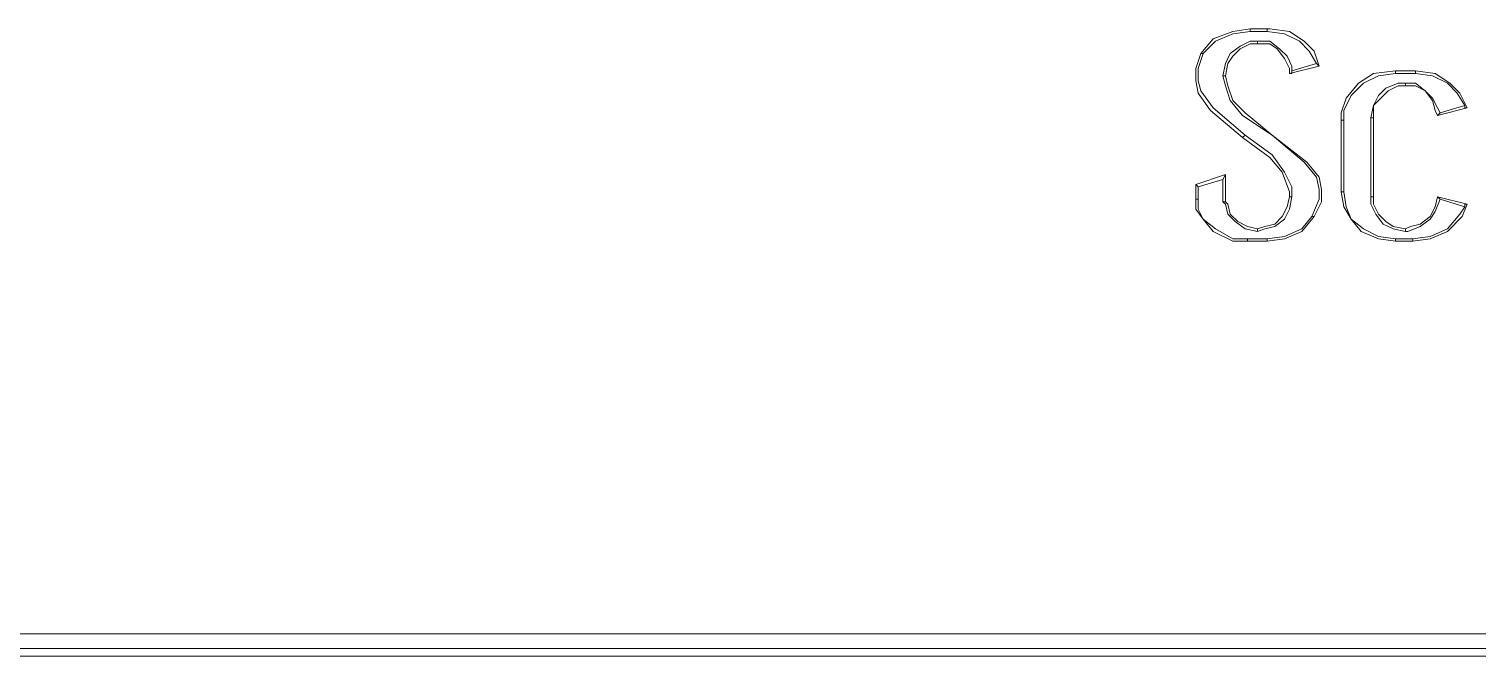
# Model space of a CAD drawing. Header units: centimetres. Extents: x -13.9 to -5.4, y -6.1 to 6.1.
# Drawn here: x -9.365 to -7.295, y -6.121 to -5.225 of the extents above; entities that cross this region are included whole.
import ezdxf

# ---------------------------------------------------------------- set-up
doc = ezdxf.new("R2010")
doc.units = ezdxf.units.CM
doc.header["$MEASUREMENT"] = 0
doc.layers.add('Camada 1', color=7, linetype='Continuous')

msp = doc.modelspace()

# ---------------------------------------------------------------- linework, layer by layer
at = {"layer": 'Camada 1', "color": 251, "lineweight": 9}
for points, knots in [([(-7.61916, -5.22543), (-7.61916, -5.22543), (-7.64386, -5.22896), (-7.64386, -5.22896), (-7.64386, -5.22896), (-7.67208, -5.23954), (-7.67208, -5.23954), (-7.67208, -5.23954), (-7.68972, -5.26071), (-7.68972, -5.26071)], [0, 0, 0, 0, 0.3333333, 0.3333333, 0.3333333, 0.6666667, 0.6666667, 0.6666667, 1, 1, 1, 1]), ([(-7.61916, -5.22896), (-7.61916, -5.22896), (-7.64386, -5.23248), (-7.64386, -5.23248), (-7.64386, -5.23248), (-7.66855, -5.24307), (-7.66855, -5.24307), (-7.66855, -5.24307), (-7.68619, -5.26071), (-7.68619, -5.26071)], [0, 0, 0, 0, 0.3333333, 0.3333333, 0.3333333, 0.6666667, 0.6666667, 0.6666667, 1, 1, 1, 1]), ([(-7.52038, -5.27834), (-7.52038, -5.27834), (-7.52744, -5.25718), (-7.52744, -5.25718), (-7.52744, -5.25718), (-7.54155, -5.24307), (-7.54155, -5.24307), (-7.54155, -5.24307), (-7.56272, -5.22896), (-7.56272, -5.22896), (-7.56272, -5.22896), (-7.59094, -5.22543), (-7.59094, -5.22543), (-7.59094, -5.22543), (-7.59447, -5.22543), (-7.59447, -5.22543)], [0, 0, 0, 0, 0.2, 0.2, 0.2, 0.4, 0.4, 0.4, 0.6, 0.6, 0.6, 0.8, 0.8, 0.8, 1, 1, 1, 1]), ([(-7.52391, -5.27482), (-7.52391, -5.27482), (-7.53449, -5.25718), (-7.53449, -5.25718), (-7.53449, -5.25718), (-7.54861, -5.24307), (-7.54861, -5.24307), (-7.54861, -5.24307), (-7.56977, -5.23248), (-7.56977, -5.23248), (-7.56977, -5.23248), (-7.59447, -5.22896), (-7.59447, -5.22896)], [0, 0, 0, 0, 0.25, 0.25, 0.25, 0.5, 0.5, 0.5, 0.75, 0.75, 0.75, 1, 1, 1, 1]), ([(-7.65797, -5.29246), (-7.65797, -5.29246), (-7.65444, -5.27482), (-7.65444, -5.27482), (-7.65444, -5.27482), (-7.64738, -5.26071), (-7.64738, -5.26071), (-7.64738, -5.26071), (-7.63327, -5.25012), (-7.63327, -5.25012), (-7.63327, -5.25012), (-7.61916, -5.24307), (-7.61916, -5.24307), (-7.61916, -5.24307), (-7.60858, -5.24307), (-7.60858, -5.24307)], [0, 0, 0, 0, 0.2, 0.2, 0.2, 0.4, 0.4, 0.4, 0.6, 0.6, 0.6, 0.8, 0.8, 0.8, 1, 1, 1, 1]), ([(-7.65444, -5.29246), (-7.65444, -5.29246), (-7.65091, -5.27482), (-7.65091, -5.27482), (-7.65091, -5.27482), (-7.64386, -5.26423), (-7.64386, -5.26423), (-7.64386, -5.26423), (-7.63327, -5.25365), (-7.63327, -5.25365), (-7.63327, -5.25365), (-7.61916, -5.2466), (-7.61916, -5.2466), (-7.61916, -5.2466), (-7.60858, -5.2466), (-7.60858, -5.2466)], [0, 0, 0, 0, 0.2, 0.2, 0.2, 0.4, 0.4, 0.4, 0.6, 0.6, 0.6, 0.8, 0.8, 0.8, 1, 1, 1, 1]), ([(-7.60858, -5.24307), (-7.60858, -5.24307), (-7.59094, -5.24307), (-7.59094, -5.24307), (-7.59094, -5.24307), (-7.57683, -5.25365), (-7.57683, -5.25365), (-7.57683, -5.25365), (-7.56624, -5.26423), (-7.56624, -5.26423), (-7.56624, -5.26423), (-7.55919, -5.27834), (-7.55919, -5.27834), (-7.55919, -5.27834), (-7.55919, -5.2854), (-7.55919, -5.2854)], [0, 0, 0, 0, 0.2, 0.2, 0.2, 0.4, 0.4, 0.4, 0.6, 0.6, 0.6, 0.8, 0.8, 0.8, 1, 1, 1, 1]), ([(-7.60858, -5.2466), (-7.60858, -5.2466), (-7.59094, -5.2466), (-7.59094, -5.2466), (-7.59094, -5.2466), (-7.58036, -5.25365), (-7.58036, -5.25365), (-7.58036, -5.25365), (-7.56977, -5.26776), (-7.56977, -5.26776), (-7.56977, -5.26776), (-7.56272, -5.28187), (-7.56272, -5.28187), (-7.56272, -5.28187), (-7.56272, -5.28893), (-7.56272, -5.28893)], [0, 0, 0, 0, 0.2, 0.2, 0.2, 0.4, 0.4, 0.4, 0.6, 0.6, 0.6, 0.8, 0.8, 0.8, 1, 1, 1, 1]), ([(-7.68972, -5.26071), (-7.68972, -5.26071), (-7.69677, -5.28187), (-7.69677, -5.28187), (-7.69677, -5.28187), (-7.69677, -5.29951), (-7.69677, -5.29951), (-7.69677, -5.29951), (-7.69324, -5.31715), (-7.69324, -5.31715), (-7.69324, -5.31715), (-7.67561, -5.34184), (-7.67561, -5.34184), (-7.67561, -5.34184), (-7.62974, -5.38065), (-7.62974, -5.38065)], [0, 0, 0, 0, 0.2, 0.2, 0.2, 0.4, 0.4, 0.4, 0.6, 0.6, 0.6, 0.8, 0.8, 0.8, 1, 1, 1, 1]), ([(-7.68619, -5.26071), (-7.68619, -5.26071), (-7.69324, -5.28187), (-7.69324, -5.28187), (-7.69324, -5.28187), (-7.69324, -5.29951), (-7.69324, -5.29951), (-7.69324, -5.29951), (-7.68972, -5.31362), (-7.68972, -5.31362), (-7.68972, -5.31362), (-7.67208, -5.33832), (-7.67208, -5.33832), (-7.67208, -5.33832), (-7.62622, -5.37712), (-7.62622, -5.37712)], [0, 0, 0, 0, 0.2, 0.2, 0.2, 0.4, 0.4, 0.4, 0.6, 0.6, 0.6, 0.8, 0.8, 0.8, 1, 1, 1, 1]), ([(-7.58741, -5.37712), (-7.58741, -5.37712), (-7.62974, -5.3489), (-7.62974, -5.3489), (-7.62974, -5.3489), (-7.64738, -5.32773), (-7.64738, -5.32773), (-7.64738, -5.32773), (-7.65444, -5.30657), (-7.65444, -5.30657), (-7.65444, -5.30657), (-7.65797, -5.29246), (-7.65797, -5.29246)], [0, 0, 0, 0, 0.25, 0.25, 0.25, 0.5, 0.5, 0.5, 0.75, 0.75, 0.75, 1, 1, 1, 1]), ([(-7.58741, -5.37712), (-7.58741, -5.37712), (-7.62622, -5.34537), (-7.62622, -5.34537), (-7.62622, -5.34537), (-7.64386, -5.32773), (-7.64386, -5.32773), (-7.64386, -5.32773), (-7.65091, -5.30657), (-7.65091, -5.30657), (-7.65091, -5.30657), (-7.65444, -5.29246), (-7.65444, -5.29246)], [0, 0, 0, 0, 0.25, 0.25, 0.25, 0.5, 0.5, 0.5, 0.75, 0.75, 0.75, 1, 1, 1, 1]), ([(-7.55919, -5.2854), (-7.55919, -5.2854), (-7.55919, -5.28893), (-7.55919, -5.28893), (-7.55919, -5.28893), (-7.56272, -5.28893), (-7.56272, -5.28893)], [0, 0, 0, 0, 0.5, 0.5, 0.5, 1, 1, 1, 1]), ([(-7.41102, -5.2854), (-7.41102, -5.2854), (-7.44277, -5.28893), (-7.44277, -5.28893), (-7.44277, -5.28893), (-7.46394, -5.30304), (-7.46394, -5.30304), (-7.46394, -5.30304), (-7.48158, -5.32421), (-7.48158, -5.32421), (-7.48158, -5.32421), (-7.48863, -5.34537), (-7.48863, -5.34537), (-7.48863, -5.34537), (-7.48863, -5.35596), (-7.48863, -5.35596)], [0, 0, 0, 0, 0.2, 0.2, 0.2, 0.4, 0.4, 0.4, 0.6, 0.6, 0.6, 0.8, 0.8, 0.8, 1, 1, 1, 1]), ([(-7.41102, -5.28893), (-7.41102, -5.28893), (-7.43572, -5.29246), (-7.43572, -5.29246), (-7.43572, -5.29246), (-7.45688, -5.30304), (-7.45688, -5.30304), (-7.45688, -5.30304), (-7.47452, -5.32068), (-7.47452, -5.32068), (-7.47452, -5.32068), (-7.48511, -5.34184), (-7.48511, -5.34184), (-7.48511, -5.34184), (-7.48511, -5.35596), (-7.48511, -5.35596)], [0, 0, 0, 0, 0.2, 0.2, 0.2, 0.4, 0.4, 0.4, 0.6, 0.6, 0.6, 0.8, 0.8, 0.8, 1, 1, 1, 1]), ([(-7.41102, -5.28893), (-7.41102, -5.28893), (-7.41102, -5.28893), (-7.41102, -5.28893), (-7.41102, -5.28893), (-7.41102, -5.2854), (-7.41102, -5.2854)], [0, 0, 0, 0, 0.5, 0.5, 0.5, 1, 1, 1, 1]), ([(-7.30872, -5.33832), (-7.30872, -5.33832), (-7.3193, -5.31715), (-7.3193, -5.31715), (-7.3193, -5.31715), (-7.33341, -5.30304), (-7.33341, -5.30304), (-7.33341, -5.30304), (-7.35458, -5.28893), (-7.35458, -5.28893), (-7.35458, -5.28893), (-7.3828, -5.2854), (-7.3828, -5.2854)], [0, 0, 0, 0, 0.25, 0.25, 0.25, 0.5, 0.5, 0.5, 0.75, 0.75, 0.75, 1, 1, 1, 1]), ([(-7.31224, -5.33479), (-7.31224, -5.33479), (-7.32283, -5.31715), (-7.32283, -5.31715), (-7.32283, -5.31715), (-7.33694, -5.30304), (-7.33694, -5.30304), (-7.33694, -5.30304), (-7.35811, -5.29246), (-7.35811, -5.29246), (-7.35811, -5.29246), (-7.3828, -5.28893), (-7.3828, -5.28893)], [0, 0, 0, 0, 0.25, 0.25, 0.25, 0.5, 0.5, 0.5, 0.75, 0.75, 0.75, 1, 1, 1, 1]), ([(-7.4463, -5.35243), (-7.4463, -5.35243), (-7.44277, -5.33479), (-7.44277, -5.33479), (-7.44277, -5.33479), (-7.43572, -5.32068), (-7.43572, -5.32068), (-7.43572, -5.32068), (-7.42513, -5.31009), (-7.42513, -5.31009), (-7.42513, -5.31009), (-7.40749, -5.30304), (-7.40749, -5.30304), (-7.40749, -5.30304), (-7.39691, -5.30304), (-7.39691, -5.30304)], [0, 0, 0, 0, 0.2, 0.2, 0.2, 0.4, 0.4, 0.4, 0.6, 0.6, 0.6, 0.8, 0.8, 0.8, 1, 1, 1, 1]), ([(-7.44277, -5.35243), (-7.44277, -5.35243), (-7.44277, -5.33479), (-7.44277, -5.33479), (-7.44277, -5.33479), (-7.43219, -5.32421), (-7.43219, -5.32421), (-7.43219, -5.32421), (-7.42161, -5.31362), (-7.42161, -5.31362), (-7.42161, -5.31362), (-7.40749, -5.30657), (-7.40749, -5.30657), (-7.40749, -5.30657), (-7.39691, -5.30657), (-7.39691, -5.30657)], [0, 0, 0, 0, 0.2, 0.2, 0.2, 0.4, 0.4, 0.4, 0.6, 0.6, 0.6, 0.8, 0.8, 0.8, 1, 1, 1, 1]), ([(-7.39691, -5.30304), (-7.39691, -5.30304), (-7.3828, -5.30304), (-7.3828, -5.30304), (-7.3828, -5.30304), (-7.36869, -5.31362), (-7.36869, -5.31362), (-7.36869, -5.31362), (-7.35811, -5.32421), (-7.35811, -5.32421), (-7.35811, -5.32421), (-7.35105, -5.33832), (-7.35105, -5.33832), (-7.35105, -5.33832), (-7.34752, -5.34537), (-7.34752, -5.34537)], [0, 0, 0, 0, 0.2, 0.2, 0.2, 0.4, 0.4, 0.4, 0.6, 0.6, 0.6, 0.8, 0.8, 0.8, 1, 1, 1, 1]), ([(-7.39691, -5.30657), (-7.39691, -5.30657), (-7.3828, -5.30657), (-7.3828, -5.30657), (-7.3828, -5.30657), (-7.36869, -5.31362), (-7.36869, -5.31362), (-7.36869, -5.31362), (-7.35811, -5.32773), (-7.35811, -5.32773), (-7.35811, -5.32773), (-7.35458, -5.34184), (-7.35458, -5.34184), (-7.35458, -5.34184), (-7.35105, -5.3489), (-7.35105, -5.3489)], [0, 0, 0, 0, 0.2, 0.2, 0.2, 0.4, 0.4, 0.4, 0.6, 0.6, 0.6, 0.8, 0.8, 0.8, 1, 1, 1, 1]), ([(-7.31224, -5.33479), (-7.31224, -5.33479), (-7.31224, -5.33832), (-7.31224, -5.33832), (-7.31224, -5.33832), (-7.30872, -5.33832), (-7.30872, -5.33832)], [0, 0, 0, 0, 0.5, 0.5, 0.5, 1, 1, 1, 1]), ([(-7.62974, -5.38065), (-7.62974, -5.38065), (-7.59094, -5.40887), (-7.59094, -5.40887), (-7.59094, -5.40887), (-7.5733, -5.43004), (-7.5733, -5.43004), (-7.5733, -5.43004), (-7.56272, -5.45826), (-7.56272, -5.45826), (-7.56272, -5.45826), (-7.56272, -5.46532), (-7.56272, -5.46532)], [0, 0, 0, 0, 0.25, 0.25, 0.25, 0.5, 0.5, 0.5, 0.75, 0.75, 0.75, 1, 1, 1, 1]), ([(-7.62622, -5.37712), (-7.62622, -5.37712), (-7.58741, -5.40535), (-7.58741, -5.40535), (-7.58741, -5.40535), (-7.56977, -5.43004), (-7.56977, -5.43004), (-7.56977, -5.43004), (-7.55919, -5.45121), (-7.55919, -5.45121), (-7.55919, -5.45121), (-7.55919, -5.46532), (-7.55919, -5.46532)], [0, 0, 0, 0, 0.25, 0.25, 0.25, 0.5, 0.5, 0.5, 0.75, 0.75, 0.75, 1, 1, 1, 1]), ([(-7.53097, -5.49354), (-7.53097, -5.49354), (-7.52038, -5.46884), (-7.52038, -5.46884), (-7.52038, -5.46884), (-7.52038, -5.45473), (-7.52038, -5.45473), (-7.52038, -5.45473), (-7.52391, -5.43709), (-7.52391, -5.43709), (-7.52391, -5.43709), (-7.54155, -5.41593), (-7.54155, -5.41593), (-7.54155, -5.41593), (-7.58741, -5.37712), (-7.58741, -5.37712)], [0, 0, 0, 0, 0.2, 0.2, 0.2, 0.4, 0.4, 0.4, 0.6, 0.6, 0.6, 0.8, 0.8, 0.8, 1, 1, 1, 1]), ([(-7.52744, -5.49354), (-7.52744, -5.49354), (-7.51686, -5.47237), (-7.51686, -5.47237), (-7.51686, -5.47237), (-7.51686, -5.45473), (-7.51686, -5.45473), (-7.51686, -5.45473), (-7.52038, -5.43709), (-7.52038, -5.43709), (-7.52038, -5.43709), (-7.53802, -5.41593), (-7.53802, -5.41593), (-7.53802, -5.41593), (-7.58741, -5.37712), (-7.58741, -5.37712)], [0, 0, 0, 0, 0.2, 0.2, 0.2, 0.4, 0.4, 0.4, 0.6, 0.6, 0.6, 0.8, 0.8, 0.8, 1, 1, 1, 1]), ([(-7.55919, -5.46532), (-7.55919, -5.46532), (-7.56272, -5.48296), (-7.56272, -5.48296), (-7.56272, -5.48296), (-7.56977, -5.49707), (-7.56977, -5.49707), (-7.56977, -5.49707), (-7.58388, -5.50765), (-7.58388, -5.50765), (-7.58388, -5.50765), (-7.59799, -5.51118), (-7.59799, -5.51118), (-7.59799, -5.51118), (-7.60858, -5.51471), (-7.60858, -5.51471)], [0, 0, 0, 0, 0.2, 0.2, 0.2, 0.4, 0.4, 0.4, 0.6, 0.6, 0.6, 0.8, 0.8, 0.8, 1, 1, 1, 1]), ([(-7.56272, -5.46532), (-7.56272, -5.46532), (-7.56624, -5.47943), (-7.56624, -5.47943), (-7.56624, -5.47943), (-7.5733, -5.49354), (-7.5733, -5.49354), (-7.5733, -5.49354), (-7.58388, -5.50412), (-7.58388, -5.50412), (-7.58388, -5.50412), (-7.59799, -5.50765), (-7.59799, -5.50765), (-7.59799, -5.50765), (-7.60858, -5.51118), (-7.60858, -5.51118)], [0, 0, 0, 0, 0.2, 0.2, 0.2, 0.4, 0.4, 0.4, 0.6, 0.6, 0.6, 0.8, 0.8, 0.8, 1, 1, 1, 1]), ([(-7.55919, -5.46532), (-7.55919, -5.46532), (-7.55919, -5.46532), (-7.55919, -5.46532), (-7.55919, -5.46532), (-7.56272, -5.46532), (-7.56272, -5.46532)], [0, 0, 0, 0, 0.5, 0.5, 0.5, 1, 1, 1, 1]), ([(-7.48863, -5.45826), (-7.48863, -5.45826), (-7.48511, -5.47943), (-7.48511, -5.47943), (-7.48511, -5.47943), (-7.47452, -5.49707), (-7.47452, -5.49707), (-7.47452, -5.49707), (-7.46041, -5.51471), (-7.46041, -5.51471), (-7.46041, -5.51471), (-7.43572, -5.52529), (-7.43572, -5.52529), (-7.43572, -5.52529), (-7.41102, -5.52882), (-7.41102, -5.52882)], [0, 0, 0, 0, 0.2, 0.2, 0.2, 0.4, 0.4, 0.4, 0.6, 0.6, 0.6, 0.8, 0.8, 0.8, 1, 1, 1, 1]), ([(-7.48511, -5.45826), (-7.48511, -5.45826), (-7.48158, -5.47943), (-7.48158, -5.47943), (-7.48158, -5.47943), (-7.47452, -5.49707), (-7.47452, -5.49707), (-7.47452, -5.49707), (-7.45688, -5.51118), (-7.45688, -5.51118), (-7.45688, -5.51118), (-7.43572, -5.52176), (-7.43572, -5.52176), (-7.43572, -5.52176), (-7.41102, -5.52529), (-7.41102, -5.52529)], [0, 0, 0, 0, 0.2, 0.2, 0.2, 0.4, 0.4, 0.4, 0.6, 0.6, 0.6, 0.8, 0.8, 0.8, 1, 1, 1, 1]), ([(-7.39691, -5.51471), (-7.39691, -5.51471), (-7.41455, -5.51118), (-7.41455, -5.51118), (-7.41455, -5.51118), (-7.42866, -5.50412), (-7.42866, -5.50412), (-7.42866, -5.50412), (-7.43924, -5.49001), (-7.43924, -5.49001), (-7.43924, -5.49001), (-7.4463, -5.4759), (-7.4463, -5.4759), (-7.4463, -5.4759), (-7.4463, -5.46532), (-7.4463, -5.46532)], [0, 0, 0, 0, 0.2, 0.2, 0.2, 0.4, 0.4, 0.4, 0.6, 0.6, 0.6, 0.8, 0.8, 0.8, 1, 1, 1, 1]), ([(-7.39691, -5.51118), (-7.39691, -5.51118), (-7.41455, -5.50765), (-7.41455, -5.50765), (-7.41455, -5.50765), (-7.42513, -5.50059), (-7.42513, -5.50059), (-7.42513, -5.50059), (-7.43572, -5.49001), (-7.43572, -5.49001), (-7.43572, -5.49001), (-7.44277, -5.4759), (-7.44277, -5.4759), (-7.44277, -5.4759), (-7.44277, -5.46532), (-7.44277, -5.46532)], [0, 0, 0, 0, 0.2, 0.2, 0.2, 0.4, 0.4, 0.4, 0.6, 0.6, 0.6, 0.8, 0.8, 0.8, 1, 1, 1, 1]), ([(-7.35105, -5.46532), (-7.35105, -5.46532), (-7.35458, -5.47943), (-7.35458, -5.47943), (-7.35458, -5.47943), (-7.36163, -5.49354), (-7.36163, -5.49354), (-7.36163, -5.49354), (-7.37574, -5.50412), (-7.37574, -5.50412), (-7.37574, -5.50412), (-7.38986, -5.50765), (-7.38986, -5.50765), (-7.38986, -5.50765), (-7.39691, -5.51118), (-7.39691, -5.51118)], [0, 0, 0, 0, 0.2, 0.2, 0.2, 0.4, 0.4, 0.4, 0.6, 0.6, 0.6, 0.8, 0.8, 0.8, 1, 1, 1, 1]), ([(-7.69677, -5.46884), (-7.69677, -5.46884), (-7.69677, -5.48296), (-7.69677, -5.48296), (-7.69677, -5.48296), (-7.68619, -5.49707), (-7.68619, -5.49707), (-7.68619, -5.49707), (-7.67208, -5.51471), (-7.67208, -5.51471), (-7.67208, -5.51471), (-7.64386, -5.52882), (-7.64386, -5.52882), (-7.64386, -5.52882), (-7.62269, -5.52882), (-7.62269, -5.52882)], [0, 0, 0, 0, 0.2, 0.2, 0.2, 0.4, 0.4, 0.4, 0.6, 0.6, 0.6, 0.8, 0.8, 0.8, 1, 1, 1, 1]), ([(-7.69324, -5.46884), (-7.69324, -5.46884), (-7.69324, -5.48296), (-7.69324, -5.48296), (-7.69324, -5.48296), (-7.68619, -5.49707), (-7.68619, -5.49707), (-7.68619, -5.49707), (-7.66855, -5.51118), (-7.66855, -5.51118), (-7.66855, -5.51118), (-7.64386, -5.52529), (-7.64386, -5.52529), (-7.64386, -5.52529), (-7.62269, -5.52529), (-7.62269, -5.52529)], [0, 0, 0, 0, 0.2, 0.2, 0.2, 0.4, 0.4, 0.4, 0.6, 0.6, 0.6, 0.8, 0.8, 0.8, 1, 1, 1, 1]), ([(-7.60858, -5.51471), (-7.60858, -5.51471), (-7.62622, -5.51118), (-7.62622, -5.51118), (-7.62622, -5.51118), (-7.64033, -5.50059), (-7.64033, -5.50059), (-7.64033, -5.50059), (-7.65091, -5.49001), (-7.65091, -5.49001), (-7.65091, -5.49001), (-7.65444, -5.4759), (-7.65444, -5.4759), (-7.65444, -5.4759), (-7.65797, -5.47237), (-7.65797, -5.47237)], [0, 0, 0, 0, 0.2, 0.2, 0.2, 0.4, 0.4, 0.4, 0.6, 0.6, 0.6, 0.8, 0.8, 0.8, 1, 1, 1, 1]), ([(-7.60858, -5.51118), (-7.60858, -5.51118), (-7.62269, -5.50765), (-7.62269, -5.50765), (-7.62269, -5.50765), (-7.6368, -5.50059), (-7.6368, -5.50059), (-7.6368, -5.50059), (-7.64738, -5.49001), (-7.64738, -5.49001), (-7.64738, -5.49001), (-7.65091, -5.4759), (-7.65091, -5.4759), (-7.65091, -5.4759), (-7.65444, -5.47237), (-7.65444, -5.47237)], [0, 0, 0, 0, 0.2, 0.2, 0.2, 0.4, 0.4, 0.4, 0.6, 0.6, 0.6, 0.8, 0.8, 0.8, 1, 1, 1, 1]), ([(-7.34752, -5.46884), (-7.34752, -5.46884), (-7.35458, -5.48648), (-7.35458, -5.48648), (-7.35458, -5.48648), (-7.36163, -5.49707), (-7.36163, -5.49707), (-7.36163, -5.49707), (-7.37574, -5.50765), (-7.37574, -5.50765), (-7.37574, -5.50765), (-7.39338, -5.51471), (-7.39338, -5.51471), (-7.39338, -5.51471), (-7.39691, -5.51471), (-7.39691, -5.51471)], [0, 0, 0, 0, 0.2, 0.2, 0.2, 0.4, 0.4, 0.4, 0.6, 0.6, 0.6, 0.8, 0.8, 0.8, 1, 1, 1, 1]), ([(-7.38633, -5.52882), (-7.38633, -5.52882), (-7.36163, -5.52529), (-7.36163, -5.52529), (-7.36163, -5.52529), (-7.33694, -5.51471), (-7.33694, -5.51471), (-7.33694, -5.51471), (-7.31577, -5.49354), (-7.31577, -5.49354), (-7.31577, -5.49354), (-7.30872, -5.4759), (-7.30872, -5.4759)], [0, 0, 0, 0, 0.25, 0.25, 0.25, 0.5, 0.5, 0.5, 0.75, 0.75, 0.75, 1, 1, 1, 1]), ([(-7.38633, -5.52529), (-7.38633, -5.52529), (-7.36163, -5.52176), (-7.36163, -5.52176), (-7.36163, -5.52176), (-7.33694, -5.51118), (-7.33694, -5.51118), (-7.33694, -5.51118), (-7.3193, -5.49001), (-7.3193, -5.49001), (-7.3193, -5.49001), (-7.31224, -5.47943), (-7.31224, -5.47943)], [0, 0, 0, 0, 0.25, 0.25, 0.25, 0.5, 0.5, 0.5, 0.75, 0.75, 0.75, 1, 1, 1, 1]), ([(-7.31224, -5.47943), (-7.31224, -5.47943), (-7.31224, -5.4759), (-7.31224, -5.4759), (-7.31224, -5.4759), (-7.30872, -5.4759), (-7.30872, -5.4759)], [0, 0, 0, 0, 0.5, 0.5, 0.5, 1, 1, 1, 1]), ([(-7.59447, -5.52529), (-7.59447, -5.52529), (-7.56977, -5.52176), (-7.56977, -5.52176), (-7.56977, -5.52176), (-7.54508, -5.51118), (-7.54508, -5.51118), (-7.54508, -5.51118), (-7.53097, -5.49354), (-7.53097, -5.49354)], [0, 0, 0, 0, 0.3333333, 0.3333333, 0.3333333, 0.6666667, 0.6666667, 0.6666667, 1, 1, 1, 1]), ([(-7.59447, -5.52882), (-7.59447, -5.52882), (-7.56977, -5.52529), (-7.56977, -5.52529), (-7.56977, -5.52529), (-7.54508, -5.51471), (-7.54508, -5.51471), (-7.54508, -5.51471), (-7.52744, -5.49354), (-7.52744, -5.49354)], [0, 0, 0, 0, 0.3333333, 0.3333333, 0.3333333, 0.6666667, 0.6666667, 0.6666667, 1, 1, 1, 1])]:
    msp.add_open_spline(points, degree=3, knots=knots, dxfattribs=at)
for points in [[(-7.61916, -5.22896), (-7.61916, -5.22896), (-7.61916, -5.22543), (-7.61916, -5.22543)], [(-7.59447, -5.22543), (-7.59447, -5.22543), (-7.61916, -5.22543), (-7.61916, -5.22543)], [(-7.59447, -5.22896), (-7.59447, -5.22896), (-7.61916, -5.22896), (-7.61916, -5.22896)], [(-7.59447, -5.22896), (-7.59447, -5.22896), (-7.59447, -5.22543), (-7.59447, -5.22543)], [(-7.60858, -5.24307), (-7.60858, -5.24307), (-7.60858, -5.2466), (-7.60858, -5.2466)], [(-7.68619, -5.26071), (-7.68619, -5.26071), (-7.68972, -5.26071), (-7.68972, -5.26071)], [(-7.56272, -5.28893), (-7.56272, -5.28893), (-7.52038, -5.27834), (-7.52038, -5.27834)], [(-7.55919, -5.2854), (-7.55919, -5.2854), (-7.52391, -5.27482), (-7.52391, -5.27482)], [(-7.52391, -5.27482), (-7.52391, -5.27482), (-7.52038, -5.27834), (-7.52038, -5.27834)], [(-7.65797, -5.29246), (-7.65797, -5.29246), (-7.65444, -5.29246), (-7.65444, -5.29246)], [(-7.3828, -5.2854), (-7.3828, -5.2854), (-7.41102, -5.2854), (-7.41102, -5.2854)], [(-7.3828, -5.28893), (-7.3828, -5.28893), (-7.41102, -5.28893), (-7.41102, -5.28893)], [(-7.3828, -5.28893), (-7.3828, -5.28893), (-7.3828, -5.2854), (-7.3828, -5.2854)], [(-7.39691, -5.30304), (-7.39691, -5.30304), (-7.39691, -5.30657), (-7.39691, -5.30657)], [(-7.35105, -5.3489), (-7.35105, -5.3489), (-7.30872, -5.33832), (-7.30872, -5.33832)], [(-7.34752, -5.34537), (-7.34752, -5.34537), (-7.31224, -5.33479), (-7.31224, -5.33479)], [(-7.48511, -5.35596), (-7.48511, -5.35596), (-7.48863, -5.35596), (-7.48863, -5.35596)], [(-7.48863, -5.35596), (-7.48863, -5.35596), (-7.48863, -5.45826), (-7.48863, -5.45826)], [(-7.48511, -5.35596), (-7.48511, -5.35596), (-7.48511, -5.45826), (-7.48511, -5.45826)], [(-7.4463, -5.46532), (-7.4463, -5.46532), (-7.4463, -5.35243), (-7.4463, -5.35243)], [(-7.4463, -5.35243), (-7.4463, -5.35243), (-7.44277, -5.35243), (-7.44277, -5.35243)], [(-7.44277, -5.46532), (-7.44277, -5.46532), (-7.44277, -5.35243), (-7.44277, -5.35243)], [(-7.34752, -5.34537), (-7.34752, -5.34537), (-7.35105, -5.3489), (-7.35105, -5.3489)], [(-7.62622, -5.37712), (-7.62622, -5.37712), (-7.62974, -5.38065), (-7.62974, -5.38065)], [(-7.58741, -5.37712), (-7.58741, -5.37712), (-7.58741, -5.37712), (-7.58741, -5.37712)], [(-7.65444, -5.43357), (-7.65444, -5.43357), (-7.69677, -5.44768), (-7.69677, -5.44768)], [(-7.65797, -5.44062), (-7.65797, -5.44062), (-7.69324, -5.45121), (-7.69324, -5.45121)], [(-7.65797, -5.44062), (-7.65797, -5.44062), (-7.65444, -5.43357), (-7.65444, -5.43357)], [(-7.65797, -5.47237), (-7.65797, -5.47237), (-7.65797, -5.44062), (-7.65797, -5.44062)], [(-7.65444, -5.47237), (-7.65444, -5.47237), (-7.65444, -5.43357), (-7.65444, -5.43357)], [(-7.69324, -5.45121), (-7.69324, -5.45121), (-7.69677, -5.44768), (-7.69677, -5.44768)], [(-7.69677, -5.44768), (-7.69677, -5.44768), (-7.69677, -5.46884), (-7.69677, -5.46884)], [(-7.69324, -5.45121), (-7.69324, -5.45121), (-7.69324, -5.46884), (-7.69324, -5.46884)], [(-7.48511, -5.45826), (-7.48511, -5.45826), (-7.48863, -5.45826), (-7.48863, -5.45826)], [(-7.4463, -5.46532), (-7.4463, -5.46532), (-7.44277, -5.46532), (-7.44277, -5.46532)], [(-7.34752, -5.46884), (-7.34752, -5.46884), (-7.35105, -5.46532), (-7.35105, -5.46532)], [(-7.30872, -5.4759), (-7.30872, -5.4759), (-7.35105, -5.46532), (-7.35105, -5.46532)], [(-7.69324, -5.46884), (-7.69324, -5.46884), (-7.69677, -5.46884), (-7.69677, -5.46884)], [(-7.65797, -5.47237), (-7.65797, -5.47237), (-7.65444, -5.47237), (-7.65444, -5.47237)], [(-7.31224, -5.47943), (-7.31224, -5.47943), (-7.34752, -5.46884), (-7.34752, -5.46884)], [(-7.53097, -5.49354), (-7.53097, -5.49354), (-7.52744, -5.49354), (-7.52744, -5.49354)], [(-7.62269, -5.52529), (-7.62269, -5.52529), (-7.59447, -5.52529), (-7.59447, -5.52529)], [(-7.62269, -5.52529), (-7.62269, -5.52529), (-7.62269, -5.52882), (-7.62269, -5.52882)], [(-7.60858, -5.51471), (-7.60858, -5.51471), (-7.60858, -5.51118), (-7.60858, -5.51118)], [(-7.59447, -5.52529), (-7.59447, -5.52529), (-7.59447, -5.52882), (-7.59447, -5.52882)], [(-7.41102, -5.52529), (-7.41102, -5.52529), (-7.38633, -5.52529), (-7.38633, -5.52529)], [(-7.41102, -5.52529), (-7.41102, -5.52529), (-7.41102, -5.52882), (-7.41102, -5.52882)], [(-7.39691, -5.51471), (-7.39691, -5.51471), (-7.39691, -5.51118), (-7.39691, -5.51118)], [(-7.38633, -5.52529), (-7.38633, -5.52529), (-7.38633, -5.52882), (-7.38633, -5.52882)], [(-7.62269, -5.52882), (-7.62269, -5.52882), (-7.59447, -5.52882), (-7.59447, -5.52882)], [(-7.41102, -5.52882), (-7.41102, -5.52882), (-7.38633, -5.52882), (-7.38633, -5.52882)], [(-13.57758, -6.08972), (-13.57758, -6.08972), (-5.65772, -6.08972), (-5.65772, -6.08972)], [(-5.65772, -6.11089), (-5.65772, -6.11089), (-13.57758, -6.11089), (-13.57758, -6.11089)], [(-13.57758, -6.12147), (-13.57758, -6.12147), (-5.65772, -6.12147), (-5.65772, -6.12147)]]:
    msp.add_open_spline(points, degree=3, dxfattribs=at)

doc.saveas('drawing.dxf')
